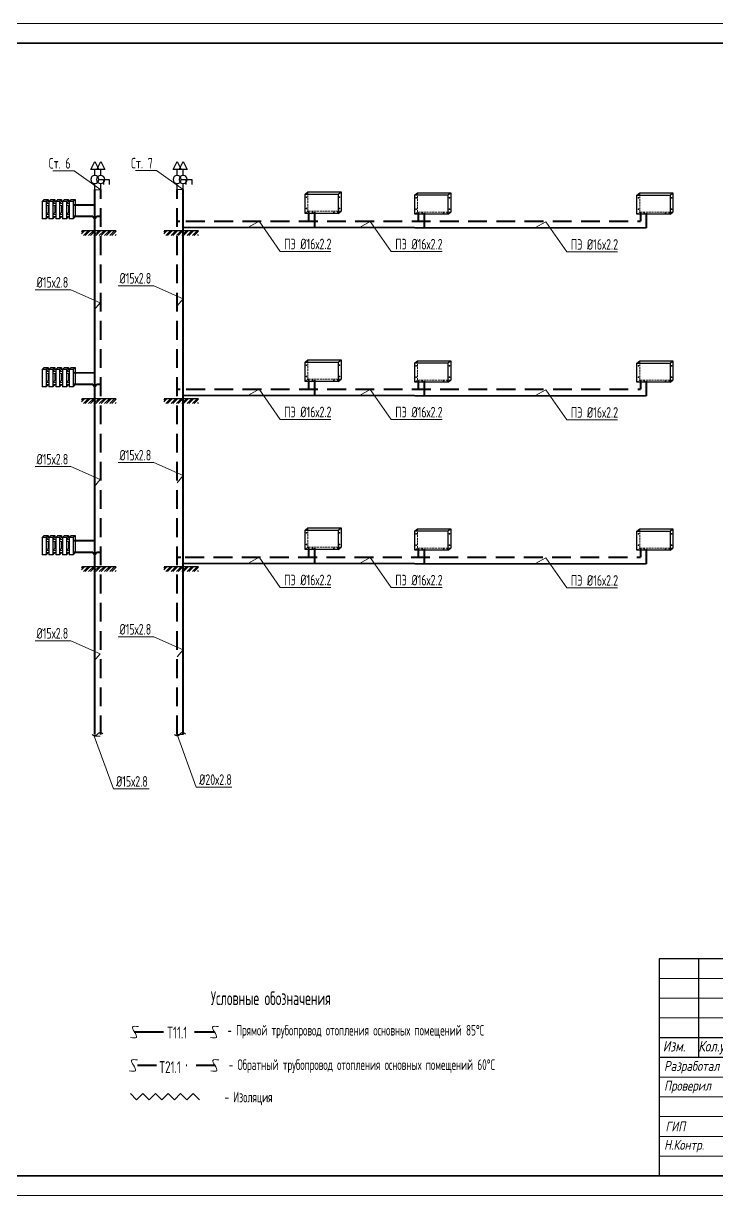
# Model space of a CAD drawing. Header units: millimetres. Extents: x -3929 to 624051, y 52832 to 514950.
# Drawn here: x 45105 to 62651, y 333747 to 363447 of the extents above; entities that cross this region are included whole.
import ezdxf
from ezdxf import colors
from ezdxf.entities.mleader import LeaderData, LeaderLine
from ezdxf.math import Vec2, Vec3

# ---------------------------------------------------------------- set-up
doc = ezdxf.new("R2010")
doc.units = ezdxf.units.MM
for name, pattern in [('GOST2.303 4', [7, 5, -2, 0]), ('Hidden', [7.14375, 4.7625, -2.38125]), ('K5LT32772', [0])]:
    doc.linetypes.add(name, pattern=pattern)
doc.layers.add('9_Форматы', color=7, linetype='Continuous')
doc.layers.add('стояки', color=7, linetype='Continuous')
for name, color, linetype, lineweight in [('_надписи ОВ', 7, 'Continuous', 20), ('Shtamp', 7, 'Continuous', 35), ('АР-ШТАМП', 7, 'Continuous', 15), ('Арматура', 4, 'Continuous', 30), ('ОВ', 6, 'Continuous', 40), ('ОВ-ИЗОЛЯЦИЯ', 7, 'Continuous', 25), ('ОВ-рамка', 7, 'Continuous', 30), ('ОВ-ТЕКСТ', 7, 'Continuous', 25), ('СПДС_Штриховка', 252, 'Continuous', 9)]:
    doc.layers.add(name, color=color, linetype=linetype, lineweight=lineweight)
doc.layers.add('т11.1', color=1, linetype='Continuous', true_color=0xff0000)
doc.layers.add('т21.1', color=5, linetype='Continuous', true_color=0x0000ff)
doc.styles.add('М2', font='isocpeui.ttf', dxfattribs={"width": 0.8})
doc.styles.add('СТИЛЬ', font='simplex.shx', dxfattribs={"width": 0.65})

# ---------------------------------------------------------------- blocks, each defined once
blk = doc.blocks.new('В.к.')
at = {"layer": 'Арматура', "color": 7, "lineweight": 30}
for p, q in [((0, 424), (-61, 302)), ((60, 302), (0, 424)), ((-61, 302), (60, 302)), ((0, 211), (0, 302)), ((-62, 152), (-129, 152)), ((-129, 152), (-129, 76)), ((0, 0), (0, 91))]:
    blk.add_line(p, q, dxfattribs=at)
blk.add_circle((0, 152), 60.9, dxfattribs=at)
blk = doc.blocks.new('gh павнель')
at = {"color": 32, "lineweight": 30, "ltscale": 0.1, "true_color": 0xcd6928}
for p, q in [((29457, 6419), (30297, 6419)), ((30297, 6419), (30297, 5931))]:
    blk.add_line(p, q, dxfattribs=at)
at = {"color": 32, "linetype": 'GOST2.303 4', "lineweight": 18, "ltscale": 10, "true_color": 0xcd6928}
for p, q in [((29457, 5931), (29457, 6419)), ((30297, 5931), (29457, 5931))]:
    blk.add_line(p, q, dxfattribs=at)
at = {"color": 32, "lineweight": 30, "ltscale": 0.1, "true_color": 0xcd6928}
for points in [[(29386, 6364), (29457, 6419)], [(30226, 6364), (30297, 6419)], [(30226, 5877), (30297, 5931)]]:
    blk.add_lwpolyline(points, dxfattribs=at)
blk.add_lwpolyline([(29386, 6364), (30226, 6364), (30226, 5877), (29386, 5877)], close=True, dxfattribs=at)
at = {"color": 32, "linetype": 'GOST2.303 4', "lineweight": 18, "ltscale": 10, "true_color": 0xcd6928}
blk.add_lwpolyline([(29386, 5877), (29457, 5931)], dxfattribs=at)
at = {"color": 32, "lineweight": 30, "ltscale": 0.1, "true_color": 0xcd6928}
for p in [(29422, 6292), (30262, 6292), (29422, 6004), (30262, 6004), (29472, 5904), (29572, 5904), (30112, 5904), (30212, 5904)]:
    blk.add_point(p, dxfattribs=at)
blk = doc.blocks.new('*U3000')
at = {"layer": '9_Форматы', "color": 7, "linetype": 'Continuous', "lineweight": 9, "ltscale": 100}
blk.add_lwpolyline([(5, -5), (5, 292), (-625, 292), (-625, -5)], close=True, dxfattribs=at)
at = {"layer": '9_Форматы', "color": 7, "linetype": 'Continuous', "lineweight": 9, "ltscale": 100, "const_width": 0.5}
blk.add_lwpolyline([(0, 0), (0, 287), (-605, 287), (-605, 0)], close=True, dxfattribs=at)
blk = doc.blocks.new('Штамп 22-РД-Б1-Р1-ОВ.1')
at = {"layer": 'АР-ШТАМП', "lineweight": 30, "transparency": 33554687}
blk.add_lwpolyline([(-18500, 0), (0, 0), (0, 5500), (-18500, 5500)], close=True, dxfattribs=at)
for points in [[(-17500, 5500), (-17500, 3000)], [(-11800, 3500), (-18500, 3500)], [(-11800, 3000), (-18500, 3000)]]:
    blk.add_lwpolyline(points, dxfattribs=at)
at = {"layer": 'АР-ШТАМП', "lineweight": 15, "transparency": 33554687}
for points in [[(-11800, 5000), (-18500, 5000)], [(-11800, 4500), (-18500, 4500)], [(-11800, 4000), (-18500, 4000)], [(-11800, 2500), (-18500, 2500)], [(-11800, 2000), (-18500, 2000)], [(-11800, 1500), (-18500, 1500)], [(-11800, 1000), (-18500, 1000)], [(-11800, 500), (-18500, 500)]]:
    blk.add_lwpolyline(points, dxfattribs=at)
at = {"layer": 'Shtamp', "ltscale": 33.333333, "style": 'М2', "width": 0.8}
for s, p in [('Изм.', (-18406, 3149)), ('Кол.уч.', (-17506, 3149))]:
    blk.add_text(s, height=270, dxfattribs=at).set_placement(p)
at = {"layer": 'Shtamp', "color": 18, "ltscale": 100, "true_color": 0x000000, "char_height": 250, "width": 2000, "attachment_point": 4, "style": 'М2'}
for s, insert in [('\\pxi0.002,t0;{\\W0.8;\\C256; Разработал}', (-18500, 2750)), ('\\pxi0.002,t0;{\\W0.8;\\C256; Проверил}', (-18500, 2250)), ('\\pxi0.002,t0;{\\W0.8;\\C256;ГИП}', (-18339, 1250)), ('\\pxi0.002,t0;{\\W0.8;\\C256; Н.Контр.}', (-18500, 750))]:
    blk.add_mtext(s, dxfattribs=dict(at, insert=insert))

msp = doc.modelspace()

# ---------------------------------------------------------------- hatches: boundary and pattern name
at = {"layer": 'СПДС_Штриховка', "lineweight": 25}
h = msp.add_hatch(dxfattribs=at)
h.set_pattern_fill('ANSI32', color=253, scale=10)
h.set_pattern_definition([(45, (438296.68, 680108.36), (-67.351921, 67.351921), []), (45, (438341.59, 680108.36), (-67.351921, 67.351921), [])])
h.paths.add_polyline_path([(47450.573, 358202.381), (46575.92, 358202.381), (46575.92, 358074.711), (47450.573, 358074.711)])
h = msp.add_hatch(dxfattribs=at)
h.set_pattern_fill('ANSI32', color=253, scale=10)
h.set_pattern_definition([(45, (440382.98, 680108.36), (-67.351921, 67.351921), []), (45, (440427.88, 680108.36), (-67.351921, 67.351921), [])])
h.paths.add_polyline_path([(49536.869, 358202.381), (48662.216, 358202.381), (48662.216, 358074.711), (49536.869, 358074.711)])
h = msp.add_hatch(dxfattribs=at)
h.set_pattern_fill('ANSI32', color=253, scale=10)
h.set_pattern_definition([(45, (438296.68, 675851.62), (-67.351921, 67.351921), []), (45, (438341.59, 675851.62), (-67.351921, 67.351921), [])])
h.paths.add_polyline_path([(47450.573, 353945.643), (46575.92, 353945.643), (46575.92, 353817.974), (47450.573, 353817.974)])
h = msp.add_hatch(dxfattribs=at)
h.set_pattern_fill('ANSI32', color=253, scale=10)
h.set_pattern_definition([(45, (440382.98, 675851.62), (-67.351921, 67.351921), []), (45, (440427.88, 675851.62), (-67.351921, 67.351921), [])])
h.paths.add_polyline_path([(49536.869, 353945.643), (48662.216, 353945.643), (48662.216, 353817.974), (49536.869, 353817.974)])
h = msp.add_hatch(dxfattribs=at)
h.set_pattern_fill('ANSI32', color=253, scale=10)
h.set_pattern_definition([(45, (438296.68, 671594.89), (-67.351921, 67.351921), []), (45, (438341.59, 671594.89), (-67.351921, 67.351921), [])])
h.paths.add_polyline_path([(47450.573, 349688.906), (46575.92, 349688.906), (46575.92, 349561.236), (47450.573, 349561.236)])
h = msp.add_hatch(dxfattribs=at)
h.set_pattern_fill('ANSI32', color=253, scale=10)
h.set_pattern_definition([(45, (440382.98, 671594.89), (-67.351921, 67.351921), []), (45, (440427.88, 671594.89), (-67.351921, 67.351921), [])])
h.paths.add_polyline_path([(49536.869, 349688.906), (48662.216, 349688.906), (48662.216, 349561.236), (49536.869, 349561.236)])

# ---------------------------------------------------------------- linework, layer by layer
at = {"color": 32, "lineweight": 30, "ltscale": 0.1, "true_color": 0xcd6928}
for p, q in [((45581.342, 358936.274), (45631.342, 358986.274)), ((45581.342, 358936.274), (45581.342, 358492.53)), ((45681.342, 358936.274), (45581.342, 358936.274)), ((45631.342, 358986.274), (45731.342, 358986.274)), ((45731.342, 358986.274), (45681.342, 358936.274)), ((45681.342, 358936.274), (45681.342, 358492.53)), ((45731.342, 358986.274), (45731.342, 358936.274)), ((45731.342, 358836.274), (45731.342, 358652.53)), ((45751.342, 358936.274), (45801.342, 358986.274)), ((45751.342, 358936.274), (45751.342, 358492.53)), ((45851.342, 358936.274), (45751.342, 358936.274)), ((45801.342, 358986.274), (45901.342, 358986.274)), ((45901.342, 358986.274), (45851.342, 358936.274)), ((45851.342, 358936.274), (45851.342, 358492.53)), ((45901.342, 358986.274), (45901.342, 358936.274)), ((45901.342, 358836.274), (45901.342, 358652.53)), ((45921.342, 358936.274), (45971.342, 358986.274)), ((45921.342, 358936.274), (45921.342, 358492.53)), ((46021.342, 358936.274), (45921.342, 358936.274)), ((45971.342, 358986.274), (46071.342, 358986.274)), ((46071.342, 358986.274), (46021.342, 358936.274)), ((46021.342, 358936.274), (46021.342, 358492.53)), ((46071.342, 358986.274), (46071.342, 358936.274)), ((46071.342, 358836.274), (46071.342, 358652.53)), ((46091.342, 358936.274), (46141.342, 358986.274)), ((46091.342, 358936.274), (46091.342, 358492.53)), ((46191.342, 358936.274), (46091.342, 358936.274)), ((46141.342, 358986.274), (46241.342, 358986.274)), ((46241.342, 358986.274), (46191.342, 358936.274)), ((46191.342, 358936.274), (46191.342, 358492.53)), ((46241.342, 358986.274), (46241.342, 358936.274)), ((46241.342, 358836.274), (46241.342, 358652.53)), ((46261.342, 358936.274), (46311.342, 358986.274)), ((46261.342, 358936.274), (46261.342, 358492.53)), ((46361.342, 358936.274), (46261.342, 358936.274)), ((46311.342, 358986.274), (46411.342, 358986.274)), ((46411.342, 358986.274), (46361.342, 358936.274)), ((46361.342, 358936.274), (46361.342, 358492.53)), ((46411.342, 358986.274), (46411.342, 358542.53)), ((45681.342, 358492.53), (45581.342, 358492.53)), ((45731.342, 358542.53), (45681.342, 358492.53)), ((45731.342, 358552.53), (45731.342, 358542.53)), ((45851.342, 358492.53), (45751.342, 358492.53)), ((45901.342, 358542.53), (45851.342, 358492.53)), ((45901.342, 358552.53), (45901.342, 358542.53)), ((46021.342, 358492.53), (45921.342, 358492.53)), ((46071.342, 358542.53), (46021.342, 358492.53)), ((46071.342, 358552.53), (46071.342, 358542.53)), ((46191.342, 358492.53), (46091.342, 358492.53)), ((46241.342, 358542.53), (46191.342, 358492.53)), ((46241.342, 358552.53), (46241.342, 358542.53)), ((46361.342, 358492.53), (46261.342, 358492.53)), ((46411.342, 358542.53), (46361.342, 358492.53)), ((45581.342, 354679.537), (45631.342, 354729.537)), ((45581.342, 354679.537), (45581.342, 354235.792)), ((45681.342, 354679.537), (45581.342, 354679.537)), ((45631.342, 354729.537), (45731.342, 354729.537)), ((45731.342, 354729.537), (45681.342, 354679.537)), ((45681.342, 354679.537), (45681.342, 354235.792)), ((45731.342, 354729.537), (45731.342, 354679.537)), ((45751.342, 354679.537), (45801.342, 354729.537)), ((45751.342, 354679.537), (45751.342, 354235.792)), ((45851.342, 354679.537), (45751.342, 354679.537)), ((45801.342, 354729.537), (45901.342, 354729.537)), ((45901.342, 354729.537), (45851.342, 354679.537)), ((45851.342, 354679.537), (45851.342, 354235.792)), ((45901.342, 354729.537), (45901.342, 354679.537)), ((45921.342, 354679.537), (45971.342, 354729.537)), ((45921.342, 354679.537), (45921.342, 354235.792)), ((46021.342, 354679.537), (45921.342, 354679.537)), ((45971.342, 354729.537), (46071.342, 354729.537)), ((46071.342, 354729.537), (46021.342, 354679.537)), ((46021.342, 354679.537), (46021.342, 354235.792)), ((46071.342, 354729.537), (46071.342, 354679.537)), ((46091.342, 354679.537), (46141.342, 354729.537)), ((46091.342, 354679.537), (46091.342, 354235.792)), ((46191.342, 354679.537), (46091.342, 354679.537)), ((46141.342, 354729.537), (46241.342, 354729.537)), ((46241.342, 354729.537), (46191.342, 354679.537)), ((46191.342, 354679.537), (46191.342, 354235.792)), ((46241.342, 354729.537), (46241.342, 354679.537)), ((46261.342, 354679.537), (46311.342, 354729.537)), ((46261.342, 354679.537), (46261.342, 354235.792)), ((46361.342, 354679.537), (46261.342, 354679.537)), ((46311.342, 354729.537), (46411.342, 354729.537)), ((46411.342, 354729.537), (46361.342, 354679.537)), ((46361.342, 354679.537), (46361.342, 354235.792)), ((46411.342, 354729.537), (46411.342, 354285.792)), ((45731.342, 354579.537), (45731.342, 354395.792)), ((45901.342, 354579.537), (45901.342, 354395.792)), ((46071.342, 354579.537), (46071.342, 354395.792)), ((46241.342, 354579.537), (46241.342, 354395.792)), ((45681.342, 354235.792), (45581.342, 354235.792)), ((45731.342, 354285.792), (45681.342, 354235.792)), ((45731.342, 354295.792), (45731.342, 354285.792)), ((45851.342, 354235.792), (45751.342, 354235.792)), ((45901.342, 354285.792), (45851.342, 354235.792)), ((45901.342, 354295.792), (45901.342, 354285.792)), ((46021.342, 354235.792), (45921.342, 354235.792)), ((46071.342, 354285.792), (46021.342, 354235.792)), ((46071.342, 354295.792), (46071.342, 354285.792)), ((46191.342, 354235.792), (46091.342, 354235.792)), ((46241.342, 354285.792), (46191.342, 354235.792)), ((46241.342, 354295.792), (46241.342, 354285.792)), ((46361.342, 354235.792), (46261.342, 354235.792)), ((46411.342, 354285.792), (46361.342, 354235.792)), ((45581.342, 350422.799), (45631.342, 350472.799)), ((45631.342, 350472.799), (45731.342, 350472.799)), ((45731.342, 350472.799), (45681.342, 350422.799)), ((45731.342, 350472.799), (45731.342, 350422.799)), ((45751.342, 350422.799), (45801.342, 350472.799)), ((45801.342, 350472.799), (45901.342, 350472.799)), ((45901.342, 350472.799), (45851.342, 350422.799)), ((45901.342, 350472.799), (45901.342, 350422.799)), ((45921.342, 350422.799), (45971.342, 350472.799)), ((45971.342, 350472.799), (46071.342, 350472.799)), ((46071.342, 350472.799), (46021.342, 350422.799)), ((46071.342, 350472.799), (46071.342, 350422.799)), ((46091.342, 350422.799), (46141.342, 350472.799)), ((46141.342, 350472.799), (46241.342, 350472.799)), ((46241.342, 350472.799), (46191.342, 350422.799)), ((46241.342, 350472.799), (46241.342, 350422.799)), ((46261.342, 350422.799), (46311.342, 350472.799)), ((46311.342, 350472.799), (46411.342, 350472.799)), ((46411.342, 350472.799), (46361.342, 350422.799)), ((46411.342, 350472.799), (46411.342, 350029.055)), ((45581.342, 350422.799), (45581.342, 349979.055)), ((45681.342, 350422.799), (45581.342, 350422.799)), ((45681.342, 350422.799), (45681.342, 349979.055)), ((45731.342, 350322.799), (45731.342, 350139.055)), ((45751.342, 350422.799), (45751.342, 349979.055)), ((45851.342, 350422.799), (45751.342, 350422.799)), ((45851.342, 350422.799), (45851.342, 349979.055)), ((45901.342, 350322.799), (45901.342, 350139.055)), ((45921.342, 350422.799), (45921.342, 349979.055)), ((46021.342, 350422.799), (45921.342, 350422.799)), ((46021.342, 350422.799), (46021.342, 349979.055)), ((46071.342, 350322.799), (46071.342, 350139.055)), ((46091.342, 350422.799), (46091.342, 349979.055)), ((46191.342, 350422.799), (46091.342, 350422.799)), ((46191.342, 350422.799), (46191.342, 349979.055)), ((46241.342, 350322.799), (46241.342, 350139.055)), ((46261.342, 350422.799), (46261.342, 349979.055)), ((46361.342, 350422.799), (46261.342, 350422.799)), ((46361.342, 350422.799), (46361.342, 349979.055)), ((45681.342, 349979.055), (45581.342, 349979.055)), ((45731.342, 350029.055), (45681.342, 349979.055)), ((45731.342, 350039.055), (45731.342, 350029.055)), ((45851.342, 349979.055), (45751.342, 349979.055)), ((45901.342, 350029.055), (45851.342, 349979.055)), ((45901.342, 350039.055), (45901.342, 350029.055)), ((46021.342, 349979.055), (45921.342, 349979.055)), ((46071.342, 350029.055), (46021.342, 349979.055)), ((46071.342, 350039.055), (46071.342, 350029.055)), ((46191.342, 349979.055), (46091.342, 349979.055)), ((46241.342, 350029.055), (46191.342, 349979.055)), ((46241.342, 350039.055), (46241.342, 350029.055)), ((46361.342, 349979.055), (46261.342, 349979.055)), ((46411.342, 350029.055), (46361.342, 349979.055))]:
    msp.add_line(p, q, dxfattribs=at)
at = {"color": 32, "linetype": 'K5LT32772', "lineweight": 20, "ltscale": 10, "true_color": 0xcd6928}
for p, q in [((45731.342, 358936.274), (45681.342, 358886.274)), ((45681.342, 358886.274), (45751.342, 358886.274)), ((45681.342, 358836.274), (45751.342, 358836.274)), ((45731.342, 358936.274), (45751.342, 358936.274)), ((45901.342, 358936.274), (45851.342, 358886.274)), ((45851.342, 358886.274), (45921.342, 358886.274)), ((45851.342, 358836.274), (45921.342, 358836.274)), ((45901.342, 358936.274), (45921.342, 358936.274)), ((46071.342, 358936.274), (46021.342, 358886.274)), ((46021.342, 358886.274), (46091.342, 358886.274)), ((46021.342, 358836.274), (46091.342, 358836.274)), ((46071.342, 358936.274), (46091.342, 358936.274)), ((46241.342, 358936.274), (46191.342, 358886.274)), ((46191.342, 358886.274), (46261.342, 358886.274)), ((46191.342, 358836.274), (46261.342, 358836.274)), ((46241.342, 358936.274), (46261.342, 358936.274)), ((45731.342, 358652.53), (45681.342, 358602.53)), ((45681.342, 358602.53), (45751.342, 358602.53)), ((45681.342, 358552.53), (45751.342, 358552.53)), ((45731.342, 358652.53), (45751.342, 358652.53)), ((45901.342, 358652.53), (45851.342, 358602.53)), ((45851.342, 358602.53), (45921.342, 358602.53)), ((45851.342, 358552.53), (45921.342, 358552.53)), ((45901.342, 358652.53), (45921.342, 358652.53)), ((46071.342, 358652.53), (46021.342, 358602.53)), ((46021.342, 358602.53), (46091.342, 358602.53)), ((46021.342, 358552.53), (46091.342, 358552.53)), ((46071.342, 358652.53), (46091.342, 358652.53)), ((46241.342, 358652.53), (46191.342, 358602.53)), ((46191.342, 358602.53), (46261.342, 358602.53)), ((46191.342, 358552.53), (46261.342, 358552.53)), ((46241.342, 358652.53), (46261.342, 358652.53)), ((45731.342, 354679.537), (45681.342, 354629.537)), ((45681.342, 354629.537), (45751.342, 354629.537)), ((45731.342, 354679.537), (45751.342, 354679.537)), ((45901.342, 354679.537), (45851.342, 354629.537)), ((45851.342, 354629.537), (45921.342, 354629.537)), ((45901.342, 354679.537), (45921.342, 354679.537)), ((46071.342, 354679.537), (46021.342, 354629.537)), ((46021.342, 354629.537), (46091.342, 354629.537)), ((46071.342, 354679.537), (46091.342, 354679.537)), ((46241.342, 354679.537), (46191.342, 354629.537)), ((46191.342, 354629.537), (46261.342, 354629.537)), ((46241.342, 354679.537), (46261.342, 354679.537)), ((45681.342, 354579.537), (45751.342, 354579.537)), ((45731.342, 354395.792), (45681.342, 354345.792)), ((45681.342, 354345.792), (45751.342, 354345.792)), ((45731.342, 354395.792), (45751.342, 354395.792)), ((45851.342, 354579.537), (45921.342, 354579.537)), ((45901.342, 354395.792), (45851.342, 354345.792)), ((45851.342, 354345.792), (45921.342, 354345.792)), ((45901.342, 354395.792), (45921.342, 354395.792)), ((46021.342, 354579.537), (46091.342, 354579.537)), ((46071.342, 354395.792), (46021.342, 354345.792)), ((46021.342, 354345.792), (46091.342, 354345.792)), ((46071.342, 354395.792), (46091.342, 354395.792)), ((46191.342, 354579.537), (46261.342, 354579.537)), ((46241.342, 354395.792), (46191.342, 354345.792)), ((46191.342, 354345.792), (46261.342, 354345.792)), ((46241.342, 354395.792), (46261.342, 354395.792)), ((45681.342, 354295.792), (45751.342, 354295.792)), ((45851.342, 354295.792), (45921.342, 354295.792)), ((46021.342, 354295.792), (46091.342, 354295.792)), ((46191.342, 354295.792), (46261.342, 354295.792)), ((45731.342, 350422.799), (45681.342, 350372.799)), ((45681.342, 350372.799), (45751.342, 350372.799)), ((45681.342, 350322.799), (45751.342, 350322.799)), ((45731.342, 350422.799), (45751.342, 350422.799)), ((45901.342, 350422.799), (45851.342, 350372.799)), ((45851.342, 350372.799), (45921.342, 350372.799)), ((45851.342, 350322.799), (45921.342, 350322.799)), ((45901.342, 350422.799), (45921.342, 350422.799)), ((46071.342, 350422.799), (46021.342, 350372.799)), ((46021.342, 350372.799), (46091.342, 350372.799)), ((46021.342, 350322.799), (46091.342, 350322.799)), ((46071.342, 350422.799), (46091.342, 350422.799)), ((46241.342, 350422.799), (46191.342, 350372.799)), ((46191.342, 350372.799), (46261.342, 350372.799)), ((46191.342, 350322.799), (46261.342, 350322.799)), ((46241.342, 350422.799), (46261.342, 350422.799)), ((45731.342, 350139.055), (45681.342, 350089.055)), ((45681.342, 350089.055), (45751.342, 350089.055)), ((45681.342, 350039.055), (45751.342, 350039.055)), ((45731.342, 350139.055), (45751.342, 350139.055)), ((45901.342, 350139.055), (45851.342, 350089.055)), ((45851.342, 350089.055), (45921.342, 350089.055)), ((45851.342, 350039.055), (45921.342, 350039.055)), ((45901.342, 350139.055), (45921.342, 350139.055)), ((46071.342, 350139.055), (46021.342, 350089.055)), ((46021.342, 350089.055), (46091.342, 350089.055)), ((46021.342, 350039.055), (46091.342, 350039.055)), ((46071.342, 350139.055), (46091.342, 350139.055)), ((46241.342, 350139.055), (46191.342, 350089.055)), ((46191.342, 350089.055), (46261.342, 350089.055)), ((46191.342, 350039.055), (46261.342, 350039.055)), ((46241.342, 350139.055), (46261.342, 350139.055))]:
    msp.add_line(p, q, dxfattribs=at)
at = {"color": 253, "lineweight": 25, "ltscale": 0.1}
for p, q in [((46582.263, 358202.381), (47450.573, 358202.381)), ((48668.559, 358202.381), (49536.869, 358202.381)), ((46582.263, 353945.643), (47450.573, 353945.643)), ((48668.559, 353945.643), (49536.869, 353945.643)), ((46582.263, 349688.906), (47450.573, 349688.906)), ((48668.559, 349688.906), (49536.869, 349688.906))]:
    msp.add_line(p, q, dxfattribs=at)
at = {"layer": '_надписи ОВ', "ltscale": 10}
for points in [[(47812.466, 337755.452), (47966.649, 337755.554), (47914.835, 337895.323), (47865.479, 338017.505), (48016.183, 338029.671)], [(49837.246, 337755.079), (49991.429, 337755.182), (49939.615, 337894.951), (49890.259, 338017.133), (50040.963, 338029.299)], [(47785.466, 336910.064), (47939.649, 336910.166), (47887.835, 337049.935), (47838.479, 337172.117), (47989.183, 337184.283)], [(49846.86, 336909.689), (50001.043, 336909.792), (49949.229, 337049.56), (49899.873, 337171.743), (50050.577, 337183.909)]]:
    msp.add_spline(points, degree=3, dxfattribs=at)
at = {"layer": 'ОВ-ИЗОЛЯЦИЯ', "color": 7, "linetype": 'ByBlock'}
msp.add_lwpolyline([(47811.774, 336331.274), (47970.873, 336172.175), (48129.972, 336331.274), (48289.072, 336172.175), (48448.171, 336331.274), (48607.27, 336172.175), (48766.369, 336331.274), (48925.468, 336172.175), (49084.567, 336331.274), (49243.666, 336172.175), (49402.765, 336331.274), (49561.864, 336172.175)], dxfattribs=at)
at = {"layer": 'стояки', "color": 5, "lineweight": 40}
msp.add_line((46386.046, 350053.744), (46860.188, 350053.631), dxfattribs=at)
at = {"layer": 'стояки', "color": 7, "lineweight": 30}
for centre, start, end in [((46910.581, 345489.013), 216.5656753, 323.4343247), ((47049.181, 345386.209), 36.5656753, 143.4343247), ((48996.877, 345488.708), 216.5656753, 323.4343247), ((49135.476, 345385.903), 36.5656753, 143.4343247)]:
    msp.add_arc(centre, 86.282, start, end, dxfattribs=at)
at = {"layer": 'т11.1', "lineweight": 40}
for p, q in [((46908.266, 345432.168), (46910.286, 359236.246)), ((49146.582, 345432.168), (49146.582, 359236.246)), ((46386.046, 358854.86), (46910.23, 358854.796)), ((52469.365, 358660.928), (52469.365, 358280.8)), ((55247.186, 358641.644), (55247.186, 358276.196)), ((60871.684, 358638.669), (60871.684, 358266.922)), ((49146.582, 358286.416), (60871.684, 358266.922)), ((46386.046, 354598.122), (46909.607, 354598.045)), ((52469.365, 354404.191), (52469.365, 354024.063)), ((55247.186, 354384.906), (55247.186, 354019.459)), ((60871.684, 354381.932), (60871.684, 354010.185)), ((49146.582, 354029.679), (60871.684, 354010.185)), ((46386.046, 350341.385), (46908.984, 350341.313)), ((52469.365, 350147.453), (52469.365, 349767.325)), ((55247.186, 350128.169), (55247.186, 349762.721)), ((60871.684, 350125.195), (60871.684, 349753.447)), ((49146.582, 349772.942), (60871.684, 349753.447)), ((48652.919, 337886.127), (47910.641, 337886.258)), ((49945.035, 337885.883), (49431.067, 337885.997))]:
    msp.add_line(p, q, dxfattribs=at)
at = {"layer": 'т21.1', "linetype": 'Hidden', "lineweight": 40, "ltscale": 100}
for p, q in [((47060.286, 345432.168), (47060.286, 359236.246)), ((48994.561, 345432.168), (48996.582, 359236.246)), ((46386.046, 358567.219), (46860.188, 358567.106)), ((46960.188, 358567.17), (47061.49, 358567.17)), ((52319.365, 358660.928), (52319.365, 358436.416)), ((55097.186, 358641.644), (55097.186, 358436.416)), ((60721.684, 358638.669), (60721.684, 358436.416)), ((48995.219, 358436.416), (49065.66, 358436.416)), ((49219.496, 358436.416), (60721.684, 358436.416)), ((52319.365, 354404.191), (52319.365, 354179.679)), ((55097.186, 354384.906), (55097.186, 354179.679)), ((60721.684, 354381.932), (60721.684, 354179.679)), ((46386.046, 354310.482), (46860.188, 354310.368)), ((46960.188, 354310.432), (47061.49, 354310.432)), ((48995.219, 354179.679), (49075.825, 354179.679)), ((49224.919, 354179.679), (60721.684, 354179.679)), ((46960.188, 350053.695), (47061.49, 350053.695)), ((48995.219, 349922.942), (49086.72, 349922.942)), ((49202.903, 349922.942), (60721.684, 349922.942)), ((52319.365, 350147.453), (52319.365, 349922.942)), ((55097.186, 350128.169), (55097.186, 349922.942)), ((60721.684, 350125.195), (60721.684, 349922.942)), ((48471.193, 337040.739), (47893.254, 337040.867)), ((49954.648, 337040.493), (49227.818, 337040.772))]:
    msp.add_line(p, q, dxfattribs=at)
for centre in [(46910.188, 358567.17), (46910.188, 354310.432), (46910.188, 350053.695)]:
    msp.add_arc(centre, 50, 180.0733184, 0.0733184, dxfattribs=at)

# ---------------------------------------------------------------- block references
at = {"lineweight": 13}
for p in [(22847.692, 352756.957), (25625.512, 352737.673), (31250.011, 352734.699), (22847.692, 348500.22), (25625.512, 348480.935), (31250.011, 348477.961), (22847.692, 344243.483), (25625.512, 344224.198), (31250.011, 344221.224)]:
    msp.add_blockref('gh павнель', p, dxfattribs=at)
at = {"transparency": 33554687}
msp.add_blockref('Штамп 22-РД-Б1-Р1-ОВ.1', (79696.148, 334246.974, 576.986), dxfattribs=at)
at = {"layer": 'ОВ', "xscale": -1.687500000000001, "yscale": 1.6875, "zscale": 1.6875}
for p in [(46910.286, 359236.246), (47060.286, 359236.246), (48996.582, 359236.246), (49146.582, 359236.246)]:
    msp.add_blockref('В.к.', p, dxfattribs=at)
at = {"layer": 'ОВ-рамка', "ltscale": 100, "transparency": 33554687, "xscale": 100, "yscale": 100, "zscale": 100}
msp.add_blockref('*U3000', (79696.148, 334246.974, 576.986), dxfattribs=at)

# ---------------------------------------------------------------- texts
at = {"layer": '_надписи ОВ', "ltscale": 10, "style": 'СТИЛЬ', "width": 0.6}
for s, height, p in [('Условные обозначения', 350, (49847.873, 338571.796)), ('- Прямой трубопровод отопления основных помещений 85%%DС', 270, (50267.768, 337801.046)), ('- Обратный трубопровод отопления основных помещений 60%%DС', 270, (50301.012, 336928.016)), (' - Изоляция', 270, (50089.373, 336107.611))]:
    msp.add_text(s, height=height, dxfattribs=at).set_placement(p)
at = {"layer": '_надписи ОВ', "ltscale": 10, "char_height": 300, "width": 16480.02357, "attachment_point": 1, "line_spacing_factor": 0.7, "style": 'СТИЛЬ'}
for s, insert in [('Т11.1', (48744.334, 338025.271)), ('Т21.1 ', (48545.234, 337151.302))]:
    msp.add_mtext(s, dxfattribs=dict(at, insert=insert))

# ---------------------------------------------------------------- leaders
at = {"layer": 'ОВ-ТЕКСТ', "color": 7}
ml = msp.add_multileader_mtext('Standard', dxfattribs=at)
ml.set_content('\\A1;Ст. 6', color=7, style='СТИЛЬ')
ml.set_leader_properties(color=7, lineweight=18)
ml.build(insert=Vec2(0, 0))
ml.multileader.update_dxf_attribs({"text_left_attachment_type": 6, "text_right_attachment_type": 6, "dogleg_length": 0.36, "arrow_head_size": 0.126})
ctx = ml.context
ctx.base_point, ctx.char_height, ctx.arrow_head_size, ctx.landing_gap_size, ctx.plane_origin = Vec3(45658.687, 359714.191), 270, 0.126, 0.063, Vec3(47797.65, 358378.779)
ctx.left_attachment, ctx.right_attachment, ctx.text_align_type = 6, 6, 1
notes = []
notes.append((ctx, [(1, (1, 1, 0), (46386.136, 359714.191), (-1, 0), 0.252, [(1, [(46910.286, 359233.477), (47060.286, 359233.477)], 0, [])])]))
ctx.mtext.insert, ctx.mtext.width, ctx.mtext.alignment, ctx.mtext.flow_direction = Vec3(46022.286, 360038.191), 1404.14984, 2, 5
ml = msp.add_multileader_mtext('Standard', dxfattribs=at)
ml.set_content('\\A1;Ст. 7', color=7, style='СТИЛЬ')
ml.set_leader_properties(color=7, lineweight=18)
ml.build(insert=Vec2(0, 0))
ml.multileader.update_dxf_attribs({"text_left_attachment_type": 6, "text_right_attachment_type": 6, "dogleg_length": 0.36, "arrow_head_size": 0.126})
ctx = ml.context
ctx.base_point, ctx.char_height, ctx.arrow_head_size, ctx.landing_gap_size, ctx.plane_origin = Vec3(47736.626, 359716.959), 270, 0.126, 0.063, Vec3(49883.946, 358381.548)
ctx.left_attachment, ctx.right_attachment, ctx.text_align_type = 6, 6, 1
notes.append((ctx, [(1, (1, 1, 0), (48472.432, 359716.959), (-1, 0), 0.252, [(1, [(48996.582, 359236.246), (49146.582, 359236.246)], 0, [])])]))
ctx.mtext.insert, ctx.mtext.width, ctx.mtext.alignment, ctx.mtext.flow_direction = Vec3(48104.403, 360040.959), 1404.14984, 2, 5
ml = msp.add_multileader_mtext('Standard', dxfattribs=at)
ml.set_content('\\A1;ПЭ %%C16х2.2', color=7, style='СТИЛЬ')
ml.set_leader_properties(color=7, lineweight=18)
ml.build(insert=Vec2(0, 0))
ml.multileader.update_dxf_attribs({"text_left_attachment_type": 6, "text_right_attachment_type": 6, "dogleg_length": 0.36, "arrow_head_size": 0.126})
ctx = ml.context
ctx.base_point, ctx.char_height, ctx.arrow_head_size, ctx.landing_gap_size, ctx.plane_origin = Vec3(51602.284, 357669.63), 270, 0.126, 0.063, Vec3(53393.872, 358985.855)
ctx.left_attachment, ctx.right_attachment, ctx.text_align_type = 6, 6, 1
notes.append((ctx, [(0, (1, 1, 0), (51602.032, 357669.63), (1, 0), 0.252, [(0, [(50798.383, 358283.67), (51071.251, 358434.879)], 0, [])])]))
ctx.mtext.insert, ctx.mtext.width, ctx.mtext.alignment, ctx.mtext.flow_direction = Vec3(52304.347, 357993.63), 1912.62067, 2, 5
ml = msp.add_multileader_mtext('Standard', dxfattribs=at)
ml.set_content('\\A1;ПЭ %%C16х2.2', color=7, style='СТИЛЬ')
ml.set_leader_properties(color=7, lineweight=18)
ml.build(insert=Vec2(0, 0))
ml.multileader.update_dxf_attribs({"text_left_attachment_type": 6, "text_right_attachment_type": 6, "dogleg_length": 0.36, "arrow_head_size": 0.126})
ctx = ml.context
ctx.base_point, ctx.char_height, ctx.arrow_head_size, ctx.landing_gap_size, ctx.plane_origin = Vec3(54414.704, 357664.954), 270, 0.126, 0.063, Vec3(56206.292, 358981.179)
ctx.left_attachment, ctx.right_attachment, ctx.text_align_type = 6, 6, 1
notes.append((ctx, [(0, (1, 1, 0), (54414.452, 357664.954), (1, 0), 0.252, [(0, [(53610.802, 358278.994), (53883.671, 358430.203)], 0, [])])]))
ctx.mtext.insert, ctx.mtext.width, ctx.mtext.alignment, ctx.mtext.flow_direction = Vec3(55116.767, 357988.954), 1912.62067, 2, 5
ml = msp.add_multileader_mtext('Standard', dxfattribs=at)
ml.set_content('\\A1;ПЭ %%C16х2.2', color=7, style='СТИЛЬ')
ml.set_leader_properties(color=7, lineweight=18)
ml.build(insert=Vec2(0, 0))
ml.multileader.update_dxf_attribs({"text_left_attachment_type": 6, "text_right_attachment_type": 6, "dogleg_length": 0.36, "arrow_head_size": 0.126})
ctx = ml.context
ctx.base_point, ctx.char_height, ctx.arrow_head_size, ctx.landing_gap_size, ctx.plane_origin = Vec3(58858.21, 357657.566), 270, 0.126, 0.063, Vec3(60649.798, 358973.791)
ctx.left_attachment, ctx.right_attachment, ctx.text_align_type = 6, 6, 1
notes.append((ctx, [(0, (1, 1, 0), (58857.958, 357657.566), (1, 0), 0.252, [(0, [(58054.309, 358271.606), (58327.177, 358422.815)], 0, [])])]))
ctx.mtext.insert, ctx.mtext.width, ctx.mtext.alignment, ctx.mtext.flow_direction = Vec3(59560.273, 357981.566), 1912.62067, 2, 5
ml = msp.add_multileader_mtext('Standard', dxfattribs=at)
ml.set_content('\\A1;%%C15х2.8', color=7, style='СТИЛЬ')
ml.set_leader_properties(color=7, lineweight=18)
ml.build(insert=Vec2(0, 0))
ml.multileader.update_dxf_attribs({"text_left_attachment_type": 6, "text_right_attachment_type": 6, "dogleg_length": 0.36, "arrow_head_size": 0.126})
ctx = ml.context
ctx.base_point, ctx.char_height, ctx.arrow_head_size, ctx.landing_gap_size, ctx.plane_origin = Vec3(45371.308, 356697.992), 270, 0.126, 0.063, Vec3(47367.451, 355748.425)
ctx.left_attachment, ctx.right_attachment, ctx.text_align_type = 6, 6, 1
notes.append((ctx, [(1, (1, 1, 0), (46307.686, 356697.992), (-1, 0), 0.252, [(0, [(46898.742, 356189.958), (47050.483, 356370.386)], 0, [])])]))
ctx.mtext.insert, ctx.mtext.width, ctx.mtext.alignment, ctx.mtext.flow_direction = Vec3(45839.371, 357021.992), 1404.14984, 2, 5
ml = msp.add_multileader_mtext('Standard', dxfattribs=at)
ml.set_content('\\A1;%%C15х2.8', color=7, style='СТИЛЬ')
ml.set_leader_properties(color=7, lineweight=18)
ml.build(insert=Vec2(0, 0))
ml.multileader.update_dxf_attribs({"text_left_attachment_type": 6, "text_right_attachment_type": 6, "dogleg_length": 0.36, "arrow_head_size": 0.126})
ctx = ml.context
ctx.base_point, ctx.char_height, ctx.arrow_head_size, ctx.landing_gap_size, ctx.plane_origin = Vec3(47471.024, 356800.491), 270, 0.126, 0.063, Vec3(49467.167, 355850.924)
ctx.left_attachment, ctx.right_attachment, ctx.text_align_type = 6, 6, 1
notes.append((ctx, [(1, (1, 1, 0), (48407.402, 356800.491), (-1, 0), 0.252, [(0, [(48998.458, 356292.457), (49150.199, 356472.885)], 0, [])])]))
ctx.mtext.insert, ctx.mtext.width, ctx.mtext.alignment, ctx.mtext.flow_direction = Vec3(47939.087, 357124.491), 1404.14984, 2, 5
ml = msp.add_multileader_mtext('Standard', dxfattribs=at)
ml.set_content('\\A1;ПЭ %%C16х2.2', color=7, style='СТИЛЬ')
ml.set_leader_properties(color=7, lineweight=18)
ml.build(insert=Vec2(0, 0))
ml.multileader.update_dxf_attribs({"text_left_attachment_type": 6, "text_right_attachment_type": 6, "dogleg_length": 0.36, "arrow_head_size": 0.126})
ctx = ml.context
ctx.base_point, ctx.char_height, ctx.arrow_head_size, ctx.landing_gap_size, ctx.plane_origin = Vec3(51602.284, 353412.893), 270, 0.126, 0.063, Vec3(53393.872, 354729.118)
ctx.left_attachment, ctx.right_attachment, ctx.text_align_type = 6, 6, 1
notes.append((ctx, [(0, (1, 1, 0), (51602.032, 353412.893), (1, 0), 0.252, [(0, [(50798.383, 354026.933), (51071.251, 354178.141)], 0, [])])]))
ctx.mtext.insert, ctx.mtext.width, ctx.mtext.alignment, ctx.mtext.flow_direction = Vec3(52304.347, 353736.893), 1912.62067, 2, 5
ml = msp.add_multileader_mtext('Standard', dxfattribs=at)
ml.set_content('\\A1;ПЭ %%C16х2.2', color=7, style='СТИЛЬ')
ml.set_leader_properties(color=7, lineweight=18)
ml.build(insert=Vec2(0, 0))
ml.multileader.update_dxf_attribs({"text_left_attachment_type": 6, "text_right_attachment_type": 6, "dogleg_length": 0.36, "arrow_head_size": 0.126})
ctx = ml.context
ctx.base_point, ctx.char_height, ctx.arrow_head_size, ctx.landing_gap_size, ctx.plane_origin = Vec3(54414.704, 353408.217), 270, 0.126, 0.063, Vec3(56206.292, 354724.442)
ctx.left_attachment, ctx.right_attachment, ctx.text_align_type = 6, 6, 1
notes.append((ctx, [(0, (1, 1, 0), (54414.452, 353408.217), (1, 0), 0.252, [(0, [(53610.802, 354022.257), (53883.671, 354173.465)], 0, [])])]))
ctx.mtext.insert, ctx.mtext.width, ctx.mtext.alignment, ctx.mtext.flow_direction = Vec3(55116.767, 353732.217), 1912.62067, 2, 5
ml = msp.add_multileader_mtext('Standard', dxfattribs=at)
ml.set_content('\\A1;ПЭ %%C16х2.2', color=7, style='СТИЛЬ')
ml.set_leader_properties(color=7, lineweight=18)
ml.build(insert=Vec2(0, 0))
ml.multileader.update_dxf_attribs({"text_left_attachment_type": 6, "text_right_attachment_type": 6, "dogleg_length": 0.36, "arrow_head_size": 0.126})
ctx = ml.context
ctx.base_point, ctx.char_height, ctx.arrow_head_size, ctx.landing_gap_size, ctx.plane_origin = Vec3(58858.21, 353400.829), 270, 0.126, 0.063, Vec3(60649.798, 354717.054)
ctx.left_attachment, ctx.right_attachment, ctx.text_align_type = 6, 6, 1
notes.append((ctx, [(0, (1, 1, 0), (58857.958, 353400.829), (1, 0), 0.252, [(0, [(58054.309, 354014.869), (58327.177, 354166.078)], 0, [])])]))
ctx.mtext.insert, ctx.mtext.width, ctx.mtext.alignment, ctx.mtext.flow_direction = Vec3(59560.273, 353724.829), 1912.62067, 2, 5
ml = msp.add_multileader_mtext('Standard', dxfattribs=at)
ml.set_content('\\A1;%%C15х2.8', color=7, style='СТИЛЬ')
ml.set_leader_properties(color=7, lineweight=18)
ml.build(insert=Vec2(0, 0))
ml.multileader.update_dxf_attribs({"text_left_attachment_type": 6, "text_right_attachment_type": 6, "dogleg_length": 0.36, "arrow_head_size": 0.126})
ctx = ml.context
ctx.base_point, ctx.char_height, ctx.arrow_head_size, ctx.landing_gap_size, ctx.plane_origin = Vec3(45370.652, 352216.213), 270, 0.126, 0.063, Vec3(47366.795, 351266.647)
ctx.left_attachment, ctx.right_attachment, ctx.text_align_type = 6, 6, 1
notes.append((ctx, [(1, (1, 1, 0), (46307.03, 352216.213), (-1, 0), 0.252, [(0, [(46898.086, 351708.18), (47049.827, 351888.608)], 0, [])])]))
ctx.mtext.insert, ctx.mtext.width, ctx.mtext.alignment, ctx.mtext.flow_direction = Vec3(45838.715, 352540.213), 1404.14984, 2, 5
ml = msp.add_multileader_mtext('Standard', dxfattribs=at)
ml.set_content('\\A1;%%C15х2.8', color=7, style='СТИЛЬ')
ml.set_leader_properties(color=7, lineweight=18)
ml.build(insert=Vec2(0, 0))
ml.multileader.update_dxf_attribs({"text_left_attachment_type": 6, "text_right_attachment_type": 6, "dogleg_length": 0.36, "arrow_head_size": 0.126})
ctx = ml.context
ctx.base_point, ctx.char_height, ctx.arrow_head_size, ctx.landing_gap_size, ctx.plane_origin = Vec3(47470.368, 352318.712), 270, 0.126, 0.063, Vec3(49466.511, 351369.146)
ctx.left_attachment, ctx.right_attachment, ctx.text_align_type = 6, 6, 1
notes.append((ctx, [(1, (1, 1, 0), (48406.746, 352318.712), (-1, 0), 0.252, [(0, [(48997.802, 351810.679), (49149.543, 351991.107)], 0, [])])]))
ctx.mtext.insert, ctx.mtext.width, ctx.mtext.alignment, ctx.mtext.flow_direction = Vec3(47938.431, 352642.712), 1404.14984, 2, 5
ml = msp.add_multileader_mtext('Standard', dxfattribs=at)
ml.set_content('\\A1;ПЭ %%C16х2.2', color=7, style='СТИЛЬ')
ml.set_leader_properties(color=7, lineweight=18)
ml.build(insert=Vec2(0, 0))
ml.multileader.update_dxf_attribs({"text_left_attachment_type": 6, "text_right_attachment_type": 6, "dogleg_length": 0.36, "arrow_head_size": 0.126})
ctx = ml.context
ctx.base_point, ctx.char_height, ctx.arrow_head_size, ctx.landing_gap_size, ctx.plane_origin = Vec3(51602.284, 349156.155), 270, 0.126, 0.063, Vec3(53393.872, 350472.38)
ctx.left_attachment, ctx.right_attachment, ctx.text_align_type = 6, 6, 1
notes.append((ctx, [(0, (1, 1, 0), (51602.032, 349156.155), (1, 0), 0.252, [(0, [(50798.383, 349770.195), (51071.251, 349921.404)], 0, [])])]))
ctx.mtext.insert, ctx.mtext.width, ctx.mtext.alignment, ctx.mtext.flow_direction = Vec3(52304.347, 349480.155), 1912.62067, 2, 5
ml = msp.add_multileader_mtext('Standard', dxfattribs=at)
ml.set_content('\\A1;ПЭ %%C16х2.2', color=7, style='СТИЛЬ')
ml.set_leader_properties(color=7, lineweight=18)
ml.build(insert=Vec2(0, 0))
ml.multileader.update_dxf_attribs({"text_left_attachment_type": 6, "text_right_attachment_type": 6, "dogleg_length": 0.36, "arrow_head_size": 0.126})
ctx = ml.context
ctx.base_point, ctx.char_height, ctx.arrow_head_size, ctx.landing_gap_size, ctx.plane_origin = Vec3(54414.704, 349151.479), 270, 0.126, 0.063, Vec3(56206.292, 350467.704)
ctx.left_attachment, ctx.right_attachment, ctx.text_align_type = 6, 6, 1
notes.append((ctx, [(0, (1, 1, 0), (54414.452, 349151.479), (1, 0), 0.252, [(0, [(53610.802, 349765.519), (53883.671, 349916.728)], 0, [])])]))
ctx.mtext.insert, ctx.mtext.width, ctx.mtext.alignment, ctx.mtext.flow_direction = Vec3(55116.767, 349475.479), 1912.62067, 2, 5
ml = msp.add_multileader_mtext('Standard', dxfattribs=at)
ml.set_content('\\A1;ПЭ %%C16х2.2', color=7, style='СТИЛЬ')
ml.set_leader_properties(color=7, lineweight=18)
ml.build(insert=Vec2(0, 0))
ml.multileader.update_dxf_attribs({"text_left_attachment_type": 6, "text_right_attachment_type": 6, "dogleg_length": 0.36, "arrow_head_size": 0.126})
ctx = ml.context
ctx.base_point, ctx.char_height, ctx.arrow_head_size, ctx.landing_gap_size, ctx.plane_origin = Vec3(58858.21, 349144.091), 270, 0.126, 0.063, Vec3(60649.798, 350460.316)
ctx.left_attachment, ctx.right_attachment, ctx.text_align_type = 6, 6, 1
notes.append((ctx, [(0, (1, 1, 0), (58857.958, 349144.091), (1, 0), 0.252, [(0, [(58054.309, 349758.131), (58327.177, 349909.34)], 0, [])])]))
ctx.mtext.insert, ctx.mtext.width, ctx.mtext.alignment, ctx.mtext.flow_direction = Vec3(59560.273, 349468.091), 1912.62067, 2, 5
ml = msp.add_multileader_mtext('Standard', dxfattribs=at)
ml.set_content('\\A1;%%C15х2.8', color=7, style='СТИЛЬ')
ml.set_leader_properties(color=7, lineweight=18)
ml.build(insert=Vec2(0, 0))
ml.multileader.update_dxf_attribs({"text_left_attachment_type": 6, "text_right_attachment_type": 6, "dogleg_length": 0.36, "arrow_head_size": 0.126})
ctx = ml.context
ctx.base_point, ctx.char_height, ctx.arrow_head_size, ctx.landing_gap_size, ctx.plane_origin = Vec3(45370.006, 347803.762), 270, 0.126, 0.063, Vec3(47366.149, 346854.195)
ctx.left_attachment, ctx.right_attachment, ctx.text_align_type = 6, 6, 1
notes.append((ctx, [(1, (1, 1, 0), (46306.384, 347803.762), (-1, 0), 0.252, [(0, [(46897.44, 347295.728), (47049.181, 347476.156)], 0, [])])]))
ctx.mtext.insert, ctx.mtext.width, ctx.mtext.alignment, ctx.mtext.flow_direction = Vec3(45838.069, 348127.762), 1404.14984, 2, 5
ml = msp.add_multileader_mtext('Standard', dxfattribs=at)
ml.set_content('\\A1;%%C15х2.8', color=7, style='СТИЛЬ')
ml.set_leader_properties(color=7, lineweight=18)
ml.build(insert=Vec2(0, 0))
ml.multileader.update_dxf_attribs({"text_left_attachment_type": 6, "text_right_attachment_type": 6, "dogleg_length": 0.36, "arrow_head_size": 0.126})
ctx = ml.context
ctx.base_point, ctx.char_height, ctx.arrow_head_size, ctx.landing_gap_size, ctx.plane_origin = Vec3(47469.723, 347906.261), 270, 0.126, 0.063, Vec3(49465.865, 346956.694)
ctx.left_attachment, ctx.right_attachment, ctx.text_align_type = 6, 6, 1
notes.append((ctx, [(1, (1, 1, 0), (48406.101, 347906.261), (-1, 0), 0.252, [(0, [(48997.156, 347398.227), (49148.897, 347578.655)], 0, [])])]))
ctx.mtext.insert, ctx.mtext.width, ctx.mtext.alignment, ctx.mtext.flow_direction = Vec3(47937.786, 348230.261), 1404.14984, 2, 5
ml = msp.add_multileader_mtext('Standard', dxfattribs=at)
ml.set_content('\\A1;%%C20х2.8', color=7, style='СТИЛЬ')
ml.set_leader_properties(color=7, lineweight=18)
ml.build(insert=Vec2(0, 0))
ml.multileader.update_dxf_attribs({"text_left_attachment_type": 6, "text_right_attachment_type": 6, "dogleg_length": 0.36, "arrow_head_size": 0.126})
ctx = ml.context
ctx.base_point, ctx.char_height, ctx.arrow_head_size, ctx.landing_gap_size, ctx.plane_origin = Vec3(49479.659, 344097.747), 270, 0.126, 0.063, Vec3(51475.802, 343148.181)
ctx.left_attachment, ctx.right_attachment, ctx.text_align_type = 6, 6, 1
notes.append((ctx, [(0, (1, 1, 0), (49479.407, 344097.747), (1, 0), 0.252, [(0, [(49146.582, 345432.168), (48994.561, 345432.168)], 0, [])])]))
ctx.mtext.insert, ctx.mtext.width, ctx.mtext.alignment, ctx.mtext.flow_direction = Vec3(49964.436, 344421.747), 1404.14984, 2, 5
ml = msp.add_multileader_mtext('Standard', dxfattribs=at)
ml.set_content('\\A1;%%C15х2.8', color=7, style='СТИЛЬ')
ml.set_leader_properties(color=7, lineweight=18)
ml.build(insert=Vec2(0, 0))
ml.multileader.update_dxf_attribs({"text_left_attachment_type": 6, "text_right_attachment_type": 6, "dogleg_length": 0.36, "arrow_head_size": 0.126})
ctx = ml.context
ctx.base_point, ctx.char_height, ctx.arrow_head_size, ctx.landing_gap_size, ctx.plane_origin = Vec3(47382.258, 344051.788), 270, 0.126, 0.063, Vec3(49378.401, 343102.221)
ctx.left_attachment, ctx.right_attachment, ctx.text_align_type = 6, 6, 1
notes.append((ctx, [(0, (1, 1, 0), (47382.006, 344051.788), (1, 0), 0.252, [(0, [(47049.181, 345386.209), (46897.16, 345386.209)], 0, [])])]))
ctx.mtext.insert, ctx.mtext.width, ctx.mtext.alignment, ctx.mtext.flow_direction = Vec3(47850.321, 344375.788), 1404.14984, 2, 5
for ctx, leaders in notes:
    for number, flags, end, landing, length, lines in leaders:
        leader = LeaderData()
        leader.index, (leader.has_last_leader_line, leader.has_dogleg_vector, leader.attachment_direction) = number, flags
        leader.last_leader_point, leader.dogleg_vector, leader.dogleg_length = Vec3(end), Vec3(landing), length
        for number, points, colour, breaks in lines:
            line = LeaderLine()
            line.index, line.vertices, line.color, line.breaks = number, Vec3.list(points), colors.encode_raw_color(colour), breaks
            leader.lines.append(line)
        ctx.leaders.append(leader)

doc.saveas('drawing.dxf')
